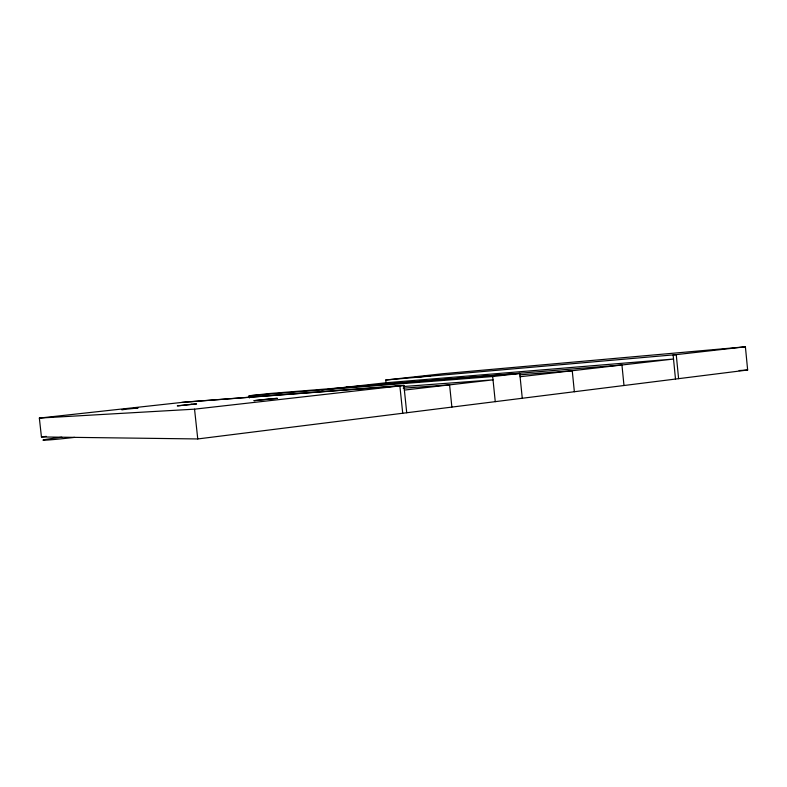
<?xml version="1.0" encoding="UTF-8"?>
<svg xmlns="http://www.w3.org/2000/svg" width="787" height="787" viewBox="0 0 787 787"><rect width="100%" height="100%" fill="white"/><g stroke="black" fill="none" stroke-linecap="round" stroke-linejoin="round"><path stroke-width="1.18" d="M406.731 412.752L403.898 385.463L184.67 402.108L39.35 418.084L41.445 436.942L197.763 438.949L747.65 370.008L745.397 346.801L442.717 373.736L385.758 380.003L386.043 382.767L673.515 359.049L520.089 376.737M41.445 436.942L46.305 436.372M404.38 390.077L493.026 379.855L403.642 386.496M39.35 418.084L194.546 409.161L403.898 385.463M745.397 346.801L673.121 354.986L675.492 379.059M249.371 397.966L249.135 395.763L492.692 376.53L519.754 373.451L522.273 398.261M249.135 395.763L269.134 393.559L519.754 373.451M321.814 389.909L324.254 389.644M327.913 389.231L386.043 382.767M425 376.235L430.873 375.724L415.074 377.337L420.888 376.825M385.758 380.003L676.24 354.632L678.601 378.665M346.191 387.204L621.946 364.991L623.983 385.512M519.725 374.838L572.247 370.726L574.362 391.739M181.777 402.423L399.875 385.915L402.718 413.254M403.19 388.188L449.584 384.863L451.876 407.095M134.321 408.266L138.01 408.01L121.66 409.663L125.241 409.417M739.091 370.559L747.65 370.008M194.546 409.161L197.763 438.949M492.692 376.53L495.259 401.655M74.617 437.375A28.814 0.817 -6.4 0 1 43.669 440.208A28.814 0.817 -6.4 0 1 61.809 437.218M270.384 398.812L253.876 400.672L277.388 398.33L270.384 398.812M191.625 404.282L177.291 405.876L196.583 403.938L191.625 404.282"/></g></svg>
